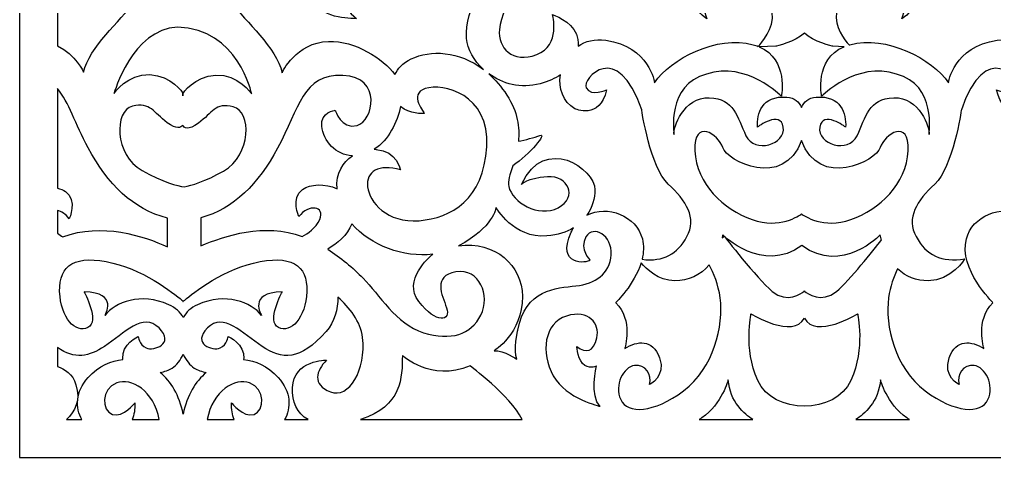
# Model space of a CAD drawing. Header units: centimetres. Extents: x -27 to -22.22, y -0.78 to 9.
# Drawn here: x -26.999 to -24.122, y -0.776 to 0.516 of the extents above; entities that cross this region are included whole.
import ezdxf

# ---------------------------------------------------------------- set-up
doc = ezdxf.new("R2010")
doc.units = ezdxf.units.CM
doc.header["$MEASUREMENT"] = 0
doc.layers.add('layer 1', color=7, linetype='Continuous')

msp = doc.modelspace()

# ---------------------------------------------------------------- linework, layer by layer
at = {"layer": 'layer 1', "color": 250, "lineweight": 30}
for points, knots in [([(-26.99914, 9.00077), (-26.99914, 9.00077), (-22.22244, 9.00077), (-22.22244, 9.00077), (-22.22244, 9.00077), (-22.22244, 9.00077), (-22.22244, -0.7761), (-22.22244, -0.7761), (-22.22244, -0.7761), (-22.22244, -0.7761), (-26.99914, -0.7761), (-26.99914, -0.7761), (-26.99914, -0.7761), (-26.99914, -0.7761), (-26.99914, 9.00077), (-26.99914, 9.00077)], [0, 0, 0, 0, 0.2, 0.2, 0.2, 0.2, 0.4, 0.4, 0.4, 0.4, 0.6, 0.6, 0.6, 0.6, 1, 1, 1, 1]), ([(-26.88741, 0.4385), (-26.88741, 0.4385), (-26.88741, 0.86775), (-26.88741, 0.86775), (-26.88741, 0.86775), (-26.86048, 0.8642), (-26.83885, 0.88296), (-26.82447, 0.9084), (-26.82447, 0.9084), (-26.82125, 0.89687), (-26.80397, 0.84998), (-26.73025, 0.82583), (-26.73025, 0.82583), (-26.64958, 0.79943), (-26.54048, 0.85373), (-26.5161, 0.97524), (-26.5161, 0.97524), (-26.49172, 0.85373), (-26.38259, 0.79943), (-26.30195, 0.82583), (-26.30195, 0.82583), (-26.23221, 0.84868), (-26.21294, 0.89187), (-26.20835, 0.90623), (-26.20835, 0.90623), (-26.19738, 0.89639), (-26.18225, 0.8906), (-26.16286, 0.88901), (-26.16286, 0.88901), (-26.10859, 0.88453), (-26.09283, 0.92775), (-26.09283, 0.92775), (-26.09283, 0.92775), (-26.16462, 0.93818), (-26.18562, 0.98288), (-26.14185, 1.01566), (-26.14185, 1.01566), (-26.09808, 1.04842), (-26.04207, 0.98436), (-26.04555, 0.92625), (-26.04555, 0.92625), (-26.04906, 0.86815), (-26.04555, 0.81153), (-26.02282, 0.75043), (-26.02282, 0.75043), (-26.01648, 0.73346), (-26.0054, 0.71693), (-25.99048, 0.70128), (-25.99048, 0.70128), (-26.10252, 0.70323), (-26.14228, 0.62842), (-26.12613, 0.57207), (-26.12613, 0.57207), (-26.10934, 0.5135), (-26.00526, 0.51921), (-26.00526, 0.51921), (-26.00526, 0.51921), (-26.00526, 0.51921), (-26.05729, 0.55351), (-26.03545, 0.60494), (-26.03545, 0.60494), (-26.01698, 0.64847), (-25.9493, 0.65313), (-25.92886, 0.65353), (-25.92886, 0.65353), (-25.89552, 0.6337), (-25.8558, 0.61685), (-25.81274, 0.60443), (-25.81274, 0.60443), (-25.75709, 0.58837), (-25.70189, 0.58188), (-25.65053, 0.58273), (-25.65053, 0.58273), (-25.6654, 0.55302), (-25.6835, 0.50624), (-25.6799, 0.45987), (-25.6799, 0.45987), (-25.67746, 0.42822), (-25.65905, 0.39487), (-25.63045, 0.36872), (-25.63045, 0.36872), (-25.70285, 0.42349), (-25.78675, 0.42729), (-25.84393, 0.3995), (-25.84393, 0.3995), (-25.86868, 0.38746), (-25.88354, 0.37107), (-25.89144, 0.3536), (-25.89144, 0.3536), (-25.92655, 0.40073), (-26.00826, 0.45389), (-26.08758, 0.45144), (-26.08758, 0.45144), (-26.18387, 0.44845), (-26.22414, 0.35906), (-26.22414, 0.35906), (-26.22414, 0.35906), (-26.24163, 0.43355), (-26.33091, 0.50954), (-26.37469, 0.56616), (-26.37469, 0.56616), (-26.41846, 0.62278), (-26.3922, 0.69281), (-26.31341, 0.71965), (-26.31341, 0.71965), (-26.23463, 0.74646), (-26.21011, 0.64365), (-26.25038, 0.62575), (-26.25038, 0.62575), (-26.29063, 0.60788), (-26.31341, 0.63173), (-26.31341, 0.63173), (-26.31341, 0.63173), (-26.31341, 0.63173), (-26.31516, 0.57658), (-26.26965, 0.56169), (-26.26965, 0.56169), (-26.22414, 0.54679), (-26.14185, 0.55275), (-26.1541, 0.68238), (-26.1541, 0.68238), (-26.16637, 0.81202), (-26.31516, 0.80753), (-26.40621, 0.77326), (-26.40621, 0.77326), (-26.49724, 0.739), (-26.49899, 0.58701), (-26.49899, 0.5751), (-26.49899, 0.5751), (-26.49899, 0.57142), (-26.50186, 0.56929), (-26.5058, 0.56811), (-26.5058, 0.56811), (-26.5058, 0.56811), (-26.50552, 0.56908), (-26.50552, 0.56908), (-26.50552, 0.56908), (-26.50552, 0.56908), (-26.53529, 0.5646), (-26.53529, 0.57654), (-26.53529, 0.57654), (-26.53529, 0.58844), (-26.53703, 0.74042), (-26.62806, 0.77469), (-26.62806, 0.77469), (-26.71909, 0.80897), (-26.86791, 0.81345), (-26.88017, 0.68381), (-26.88017, 0.68381), (-26.89242, 0.55418), (-26.81014, 0.54822), (-26.76462, 0.56313), (-26.76462, 0.56313), (-26.71909, 0.57802), (-26.72086, 0.63314), (-26.72086, 0.63314), (-26.72086, 0.63314), (-26.72086, 0.63314), (-26.74361, 0.6093), (-26.78387, 0.62719), (-26.78387, 0.62719), (-26.82413, 0.64507), (-26.79962, 0.74788), (-26.72086, 0.72105), (-26.72086, 0.72105), (-26.64207, 0.69424), (-26.61581, 0.62421), (-26.65958, 0.56759), (-26.65958, 0.56759), (-26.70334, 0.51096), (-26.79263, 0.43498), (-26.81014, 0.36048), (-26.81014, 0.36048), (-26.81014, 0.36048), (-26.83356, 0.4125), (-26.88741, 0.4385)], [0, 0, 0, 0, 0.0222222, 0.0222222, 0.0222222, 0.0222222, 0.0444444, 0.0444444, 0.0444444, 0.0444444, 0.0666667, 0.0666667, 0.0666667, 0.0666667, 0.0888889, 0.0888889, 0.0888889, 0.0888889, 0.1111111, 0.1111111, 0.1111111, 0.1111111, 0.1333333, 0.1333333, 0.1333333, 0.1333333, 0.1555556, 0.1555556, 0.1555556, 0.1555556, 0.1777778, 0.1777778, 0.1777778, 0.1777778, 0.2, 0.2, 0.2, 0.2, 0.2222222, 0.2222222, 0.2222222, 0.2222222, 0.2444444, 0.2444444, 0.2444444, 0.2444444, 0.2666667, 0.2666667, 0.2666667, 0.2666667, 0.2888889, 0.2888889, 0.2888889, 0.2888889, 0.3111111, 0.3111111, 0.3111111, 0.3111111, 0.3333333, 0.3333333, 0.3333333, 0.3333333, 0.3555556, 0.3555556, 0.3555556, 0.3555556, 0.3777778, 0.3777778, 0.3777778, 0.3777778, 0.4, 0.4, 0.4, 0.4, 0.4222222, 0.4222222, 0.4222222, 0.4222222, 0.4444444, 0.4444444, 0.4444444, 0.4444444, 0.4666667, 0.4666667, 0.4666667, 0.4666667, 0.4888889, 0.4888889, 0.4888889, 0.4888889, 0.5111111, 0.5111111, 0.5111111, 0.5111111, 0.5333333, 0.5333333, 0.5333333, 0.5333333, 0.5555556, 0.5555556, 0.5555556, 0.5555556, 0.5777778, 0.5777778, 0.5777778, 0.5777778, 0.6, 0.6, 0.6, 0.6, 0.6222222, 0.6222222, 0.6222222, 0.6222222, 0.6444444, 0.6444444, 0.6444444, 0.6444444, 0.6666667, 0.6666667, 0.6666667, 0.6666667, 0.6888889, 0.6888889, 0.6888889, 0.6888889, 0.7111111, 0.7111111, 0.7111111, 0.7111111, 0.7333333, 0.7333333, 0.7333333, 0.7333333, 0.7555556, 0.7555556, 0.7555556, 0.7555556, 0.7777778, 0.7777778, 0.7777778, 0.7777778, 0.8, 0.8, 0.8, 0.8, 0.8222222, 0.8222222, 0.8222222, 0.8222222, 0.8444444, 0.8444444, 0.8444444, 0.8444444, 0.8666667, 0.8666667, 0.8666667, 0.8666667, 0.8888889, 0.8888889, 0.8888889, 0.8888889, 0.9111111, 0.9111111, 0.9111111, 0.9111111, 0.9333333, 0.9333333, 0.9333333, 0.9333333, 0.9555556, 0.9555556, 0.9555556, 0.9555556, 1, 1, 1, 1]), ([(-25.35115, 0.43765), (-25.35043, 0.45101), (-25.35252, 0.46326), (-25.35613, 0.47298), (-25.35613, 0.47298), (-25.37036, 0.51135), (-25.42669, 0.53063), (-25.42669, 0.53063), (-25.42669, 0.53063), (-25.42669, 0.53063), (-25.40153, 0.43981), (-25.47302, 0.41241), (-25.47302, 0.41241), (-25.5445, 0.38498), (-25.58874, 0.43346), (-25.5833, 0.48622), (-25.5833, 0.48622), (-25.57918, 0.52617), (-25.55577, 0.56922), (-25.54052, 0.59653), (-25.54052, 0.59653), (-25.5367, 0.59747), (-25.53294, 0.59845), (-25.52922, 0.59947), (-25.52922, 0.59947), (-25.47757, 0.61372), (-25.42963, 0.64361), (-25.40284, 0.66241), (-25.40284, 0.66241), (-25.35588, 0.67755), (-25.30129, 0.71704), (-25.29596, 0.74577), (-25.29596, 0.74577), (-25.29596, 0.74577), (-25.24442, 0.5951), (-25.14807, 0.54935), (-25.14807, 0.54935), (-25.102, 0.52744), (-25.04978, 0.53698), (-25.00243, 0.56435), (-25.00243, 0.56435), (-25.00195, 0.54802), (-24.9934, 0.53198), (-24.97136, 0.51823), (-24.97136, 0.51823), (-24.97136, 0.51823), (-24.99682, 0.57239), (-24.94804, 0.59406), (-24.94804, 0.59406), (-24.89925, 0.61572), (-24.78682, 0.58683), (-24.77834, 0.53629), (-24.77834, 0.53629), (-24.77069, 0.49069), (-24.81138, 0.4451), (-24.81941, 0.43662), (-24.81941, 0.43662), (-24.82406, 0.43848), (-24.82901, 0.44014), (-24.83427, 0.44158), (-24.83427, 0.44158), (-24.94233, 0.47118), (-25.07784, 0.3995), (-25.12546, 0.32934), (-25.12546, 0.32934), (-25.12546, 0.32934), (-25.14012, 0.43687), (-25.2695, 0.45493), (-25.2695, 0.45493), (-25.30215, 0.45948), (-25.32965, 0.45207), (-25.35115, 0.43765)], [0, 0, 0, 0, 0.0526316, 0.0526316, 0.0526316, 0.0526316, 0.1052632, 0.1052632, 0.1052632, 0.1052632, 0.1578947, 0.1578947, 0.1578947, 0.1578947, 0.2105263, 0.2105263, 0.2105263, 0.2105263, 0.2631579, 0.2631579, 0.2631579, 0.2631579, 0.3157895, 0.3157895, 0.3157895, 0.3157895, 0.3684211, 0.3684211, 0.3684211, 0.3684211, 0.4210526, 0.4210526, 0.4210526, 0.4210526, 0.4736842, 0.4736842, 0.4736842, 0.4736842, 0.5263158, 0.5263158, 0.5263158, 0.5263158, 0.5789474, 0.5789474, 0.5789474, 0.5789474, 0.6315789, 0.6315789, 0.6315789, 0.6315789, 0.6842105, 0.6842105, 0.6842105, 0.6842105, 0.7368421, 0.7368421, 0.7368421, 0.7368421, 0.7894737, 0.7894737, 0.7894737, 0.7894737, 0.8421053, 0.8421053, 0.8421053, 0.8421053, 0.8947368, 0.8947368, 0.8947368, 0.8947368, 1, 1, 1, 1]), ([(-24.55151, 0.44096), (-24.56432, 0.4556), (-24.5954, 0.49593), (-24.58862, 0.53629), (-24.58862, 0.53629), (-24.58014, 0.58683), (-24.46774, 0.61572), (-24.41895, 0.59406), (-24.41895, 0.59406), (-24.37015, 0.57239), (-24.39562, 0.51823), (-24.39562, 0.51823), (-24.39562, 0.51823), (-24.37356, 0.53198), (-24.36502, 0.54802), (-24.36454, 0.56435), (-24.36454, 0.56435), (-24.3172, 0.53698), (-24.26498, 0.52744), (-24.2189, 0.54935), (-24.2189, 0.54935), (-24.12255, 0.5951), (-24.07102, 0.74577), (-24.07102, 0.74577), (-24.07102, 0.74577), (-24.06571, 0.71704), (-24.0111, 0.67755), (-23.96414, 0.66241), (-23.96414, 0.66241), (-23.93737, 0.64361), (-23.88939, 0.61372), (-23.83776, 0.59947), (-23.83776, 0.59947), (-23.83403, 0.59845), (-23.83028, 0.59747), (-23.82645, 0.59653), (-23.82645, 0.59653), (-23.81122, 0.56922), (-23.78778, 0.52617), (-23.78367, 0.48622), (-23.78367, 0.48622), (-23.77823, 0.43346), (-23.82246, 0.38498), (-23.89396, 0.41241), (-23.89396, 0.41241), (-23.96546, 0.43981), (-23.94028, 0.53063), (-23.94028, 0.53063), (-23.94028, 0.53063), (-23.94028, 0.53063), (-23.99662, 0.51135), (-24.01084, 0.47298), (-24.01084, 0.47298), (-24.01585, 0.45949), (-24.01792, 0.44113), (-24.01365, 0.42168), (-24.01365, 0.42168), (-24.03682, 0.44606), (-24.07099, 0.46094), (-24.11417, 0.45493), (-24.11417, 0.45493), (-24.24355, 0.43687), (-24.2582, 0.32934), (-24.2582, 0.32934), (-24.2582, 0.32934), (-24.30583, 0.3995), (-24.44135, 0.47118), (-24.5494, 0.44158), (-24.5494, 0.44158), (-24.55012, 0.44138), (-24.55081, 0.44117), (-24.55151, 0.44096)], [0, 0, 0, 0, 0.0526316, 0.0526316, 0.0526316, 0.0526316, 0.1052632, 0.1052632, 0.1052632, 0.1052632, 0.1578947, 0.1578947, 0.1578947, 0.1578947, 0.2105263, 0.2105263, 0.2105263, 0.2105263, 0.2631579, 0.2631579, 0.2631579, 0.2631579, 0.3157895, 0.3157895, 0.3157895, 0.3157895, 0.3684211, 0.3684211, 0.3684211, 0.3684211, 0.4210526, 0.4210526, 0.4210526, 0.4210526, 0.4736842, 0.4736842, 0.4736842, 0.4736842, 0.5263158, 0.5263158, 0.5263158, 0.5263158, 0.5789474, 0.5789474, 0.5789474, 0.5789474, 0.6315789, 0.6315789, 0.6315789, 0.6315789, 0.6842105, 0.6842105, 0.6842105, 0.6842105, 0.7368421, 0.7368421, 0.7368421, 0.7368421, 0.7894737, 0.7894737, 0.7894737, 0.7894737, 0.8421053, 0.8421053, 0.8421053, 0.8421053, 0.8947368, 0.8947368, 0.8947368, 0.8947368, 1, 1, 1, 1]), ([(-26.51712, 0.29117), (-26.51712, 0.29117), (-26.51736, 0.29912), (-26.51736, 0.29912), (-26.51736, 0.29912), (-26.51736, 0.29912), (-26.5493, 0.34998), (-26.6146, 0.35352), (-26.6146, 0.35352), (-26.67988, 0.35707), (-26.72018, 0.29796), (-26.72018, 0.29796), (-26.72018, 0.29796), (-26.72018, 0.29796), (-26.66707, 0.48819), (-26.53289, 0.49298), (-26.53289, 0.49298), (-26.53289, 0.49298), (-26.53289, 0.49292), (-26.53289, 0.49292), (-26.53289, 0.49292), (-26.35465, 0.49041), (-26.31408, 0.29652), (-26.31408, 0.29652), (-26.31408, 0.29652), (-26.31408, 0.29652), (-26.35436, 0.35563), (-26.41967, 0.35209), (-26.41967, 0.35209), (-26.48496, 0.34854), (-26.51692, 0.2977), (-26.51692, 0.2977), (-26.51692, 0.2977), (-26.51692, 0.2977), (-26.51712, 0.29117), (-26.51712, 0.29117)], [0, 0, 0, 0, 0.1, 0.1, 0.1, 0.1, 0.2, 0.2, 0.2, 0.2, 0.3, 0.3, 0.3, 0.3, 0.4, 0.4, 0.4, 0.4, 0.5, 0.5, 0.5, 0.5, 0.6, 0.6, 0.6, 0.6, 0.7, 0.7, 0.7, 0.7, 0.8, 0.8, 0.8, 0.8, 1, 1, 1, 1]), ([(-25.61452, 0.35567), (-25.57456, 0.32652), (-25.52029, 0.31103), (-25.46287, 0.32663), (-25.46287, 0.32663), (-25.43831, 0.33329), (-25.41869, 0.34227), (-25.4032, 0.35262), (-25.4032, 0.35262), (-25.40893, 0.31337), (-25.396, 0.27323), (-25.36071, 0.25271), (-25.36071, 0.25271), (-25.36071, 0.25271), (-25.28648, 0.21843), (-25.26738, 0.30868), (-25.26738, 0.30868), (-25.26738, 0.30868), (-25.31192, 0.28703), (-25.32677, 0.31409), (-25.32677, 0.31409), (-25.34162, 0.34117), (-25.23344, 0.46032), (-25.16345, 0.24911), (-25.16345, 0.24911), (-25.16345, 0.24911), (-25.138, 0.07943), (-25.08497, 0.03069), (-25.08497, 0.03069), (-25.03193, -0.01806), (-25.00013, -0.07042), (-25.02982, -0.12458), (-25.02982, -0.12458), (-25.05781, -0.17565), (-25.09902, -0.1994), (-25.1623, -0.19136), (-25.1623, -0.19136), (-25.1575, -0.17163), (-25.15638, -0.15114), (-25.16149, -0.13114), (-25.16149, -0.13114), (-25.17876, -0.06327), (-25.26464, -0.02977), (-25.32491, -0.06123), (-25.32491, -0.06123), (-25.3089, -0.03815), (-25.30139, -0.01136), (-25.30139, 0.01394), (-25.30139, 0.01394), (-25.30139, 0.07425), (-25.44864, 0.17947), (-25.5181, 0.02932), (-25.5181, 0.02932), (-25.5181, 0.02932), (-25.5042, 0.04704), (-25.4417, 0.05178), (-25.4417, 0.05178), (-25.37917, 0.05651), (-25.35138, -0.00851), (-25.40974, -0.03925), (-25.40974, -0.03925), (-25.46809, -0.06999), (-25.54588, -0.02271), (-25.5556, 0.02341), (-25.5556, 0.02341), (-25.55877, 0.03844), (-25.55192, 0.05912), (-25.54401, 0.08446), (-25.54401, 0.08446), (-25.49329, 0.11778), (-25.44089, 0.18229), (-25.4639, 0.17356), (-25.4639, 0.17356), (-25.47923, 0.16777), (-25.50765, 0.16108), (-25.52731, 0.15678), (-25.52731, 0.15678), (-25.52309, 0.19689), (-25.52867, 0.24291), (-25.56115, 0.29296), (-25.56115, 0.29296), (-25.57738, 0.31797), (-25.59542, 0.33874), (-25.61452, 0.35567)], [0, 0, 0, 0, 0.0454545, 0.0454545, 0.0454545, 0.0454545, 0.0909091, 0.0909091, 0.0909091, 0.0909091, 0.1363636, 0.1363636, 0.1363636, 0.1363636, 0.1818182, 0.1818182, 0.1818182, 0.1818182, 0.2272727, 0.2272727, 0.2272727, 0.2272727, 0.2727273, 0.2727273, 0.2727273, 0.2727273, 0.3181818, 0.3181818, 0.3181818, 0.3181818, 0.3636364, 0.3636364, 0.3636364, 0.3636364, 0.4090909, 0.4090909, 0.4090909, 0.4090909, 0.4545455, 0.4545455, 0.4545455, 0.4545455, 0.5, 0.5, 0.5, 0.5, 0.5454545, 0.5454545, 0.5454545, 0.5454545, 0.5909091, 0.5909091, 0.5909091, 0.5909091, 0.6363636, 0.6363636, 0.6363636, 0.6363636, 0.6818182, 0.6818182, 0.6818182, 0.6818182, 0.7272727, 0.7272727, 0.7272727, 0.7272727, 0.7727273, 0.7727273, 0.7727273, 0.7727273, 0.8181818, 0.8181818, 0.8181818, 0.8181818, 0.8636364, 0.8636364, 0.8636364, 0.8636364, 0.9090909, 0.9090909, 0.9090909, 0.9090909, 1, 1, 1, 1]), ([(-24.81637, 0.43535), (-24.81637, 0.43535), (-24.76774, 0.43701), (-24.76774, 0.43701), (-24.76774, 0.43701), (-24.76774, 0.43701), (-24.70987, 0.45091), (-24.68349, 0.47553), (-24.68349, 0.47553), (-24.6571, 0.45091), (-24.59924, 0.43701), (-24.59924, 0.43701), (-24.59924, 0.43701), (-24.59924, 0.43701), (-24.56604, 0.43587), (-24.56604, 0.43587), (-24.56604, 0.43587), (-24.65475, 0.39886), (-24.63246, 0.28964), (-24.63246, 0.28964), (-24.63246, 0.28964), (-24.63246, 0.28964), (-24.52997, 0.39438), (-24.4112, 0.35467), (-24.4112, 0.35467), (-24.29241, 0.3248), (-24.31564, 0.17766), (-24.31566, 0.17692), (-24.31566, 0.17692), (-24.31144, 0.19675), (-24.34537, 0.28703), (-24.41961, 0.28522), (-24.41961, 0.28522), (-24.49385, 0.28343), (-24.50234, 0.22745), (-24.5278, 0.1733), (-24.5278, 0.1733), (-24.55324, 0.11913), (-24.64656, 0.148), (-24.63808, 0.19857), (-24.63808, 0.19857), (-24.62959, 0.24911), (-24.56172, 0.19857), (-24.56172, 0.19857), (-24.56172, 0.19857), (-24.55959, 0.23829), (-24.57445, 0.29245), (-24.64869, 0.28703), (-24.64869, 0.28703), (-24.6717, 0.28534), (-24.68477, 0.27292), (-24.69183, 0.25659), (-24.69183, 0.25659), (-24.69892, 0.27292), (-24.71197, 0.28534), (-24.73498, 0.28703), (-24.73498, 0.28703), (-24.80922, 0.29245), (-24.82408, 0.23829), (-24.82195, 0.19857), (-24.82195, 0.19857), (-24.82195, 0.19857), (-24.75407, 0.24911), (-24.74558, 0.19857), (-24.74558, 0.19857), (-24.73709, 0.148), (-24.83043, 0.11913), (-24.8559, 0.1733), (-24.8559, 0.1733), (-24.88134, 0.22745), (-24.88982, 0.28343), (-24.96407, 0.28522), (-24.96407, 0.28522), (-25.03831, 0.28703), (-25.07225, 0.19675), (-25.068, 0.17692), (-25.068, 0.17692), (-25.06804, 0.17766), (-25.09125, 0.3248), (-24.97249, 0.35467), (-24.97249, 0.35467), (-24.8537, 0.39438), (-24.75124, 0.28964), (-24.75124, 0.28964), (-24.75124, 0.28964), (-24.75124, 0.28964), (-24.72912, 0.39784), (-24.81637, 0.43535)], [0, 0, 0, 0, 0.0434783, 0.0434783, 0.0434783, 0.0434783, 0.0869565, 0.0869565, 0.0869565, 0.0869565, 0.1304348, 0.1304348, 0.1304348, 0.1304348, 0.173913, 0.173913, 0.173913, 0.173913, 0.2173913, 0.2173913, 0.2173913, 0.2173913, 0.2608696, 0.2608696, 0.2608696, 0.2608696, 0.3043478, 0.3043478, 0.3043478, 0.3043478, 0.3478261, 0.3478261, 0.3478261, 0.3478261, 0.3913043, 0.3913043, 0.3913043, 0.3913043, 0.4347826, 0.4347826, 0.4347826, 0.4347826, 0.4782609, 0.4782609, 0.4782609, 0.4782609, 0.5217391, 0.5217391, 0.5217391, 0.5217391, 0.5652174, 0.5652174, 0.5652174, 0.5652174, 0.6086957, 0.6086957, 0.6086957, 0.6086957, 0.6521739, 0.6521739, 0.6521739, 0.6521739, 0.6956522, 0.6956522, 0.6956522, 0.6956522, 0.7391304, 0.7391304, 0.7391304, 0.7391304, 0.7826087, 0.7826087, 0.7826087, 0.7826087, 0.826087, 0.826087, 0.826087, 0.826087, 0.8695652, 0.8695652, 0.8695652, 0.8695652, 0.9130435, 0.9130435, 0.9130435, 0.9130435, 1, 1, 1, 1]), ([(-23.984, 0.36902), (-23.96662, 0.35181), (-23.94092, 0.33662), (-23.9041, 0.32663), (-23.9041, 0.32663), (-23.84667, 0.31103), (-23.79239, 0.32652), (-23.75244, 0.35568), (-23.75244, 0.35568), (-23.77155, 0.33876), (-23.78959, 0.31798), (-23.80582, 0.29296), (-23.80582, 0.29296), (-23.83831, 0.24291), (-23.84391, 0.19689), (-23.83967, 0.15678), (-23.83967, 0.15678), (-23.85932, 0.16108), (-23.88774, 0.16777), (-23.90307, 0.17356), (-23.90307, 0.17356), (-23.92608, 0.18229), (-23.8737, 0.11778), (-23.82296, 0.08446), (-23.82296, 0.08446), (-23.81505, 0.05912), (-23.8082, 0.03844), (-23.81136, 0.02341), (-23.81136, 0.02341), (-23.8211, -0.02271), (-23.89889, -0.06999), (-23.95725, -0.03925), (-23.95725, -0.03925), (-24.01558, -0.00851), (-23.98781, 0.05651), (-23.92529, 0.05178), (-23.92529, 0.05178), (-23.86277, 0.04704), (-23.8489, 0.02932), (-23.8489, 0.02932), (-23.8489, 0.02932), (-23.91834, 0.17947), (-24.0656, 0.07425), (-24.0656, 0.01394), (-24.0656, 0.01394), (-24.0656, -0.01136), (-24.05809, -0.03815), (-24.04205, -0.06123), (-24.04205, -0.06123), (-24.10234, -0.02977), (-24.1882, -0.06327), (-24.2055, -0.13114), (-24.2055, -0.13114), (-24.22826, -0.22054), (-24.12703, -0.31938), (-24.12703, -0.31938), (-24.12703, -0.31938), (-24.17947, -0.36973), (-24.15392, -0.45441), (-24.15392, -0.45441), (-24.15392, -0.45441), (-24.19021, -0.43153), (-24.23591, -0.4258), (-24.25608, -0.48186), (-24.25608, -0.48186), (-24.27625, -0.53793), (-24.22651, -0.56082), (-24.22651, -0.56082), (-24.22651, -0.56082), (-24.23591, -0.53221), (-24.21442, -0.50016), (-24.18215, -0.50474), (-24.18215, -0.50474), (-24.14988, -0.50931), (-24.12166, -0.56195), (-24.14182, -0.60545), (-24.14182, -0.60545), (-24.16199, -0.6489), (-24.23862, -0.64548), (-24.32735, -0.57912), (-24.32735, -0.57912), (-24.41607, -0.51276), (-24.44604, -0.38605), (-24.43504, -0.30502), (-24.43504, -0.30502), (-24.43055, -0.27175), (-24.41988, -0.24243), (-24.40885, -0.21941), (-24.40885, -0.21941), (-24.38392, -0.24337), (-24.35258, -0.25495), (-24.31782, -0.25495), (-24.31782, -0.25495), (-24.25062, -0.25495), (-24.20961, -0.18956), (-24.20961, -0.18956), (-24.20961, -0.18956), (-24.27961, -0.20221), (-24.32415, -0.17872), (-24.35385, -0.12458), (-24.35385, -0.12458), (-24.38354, -0.07042), (-24.35172, -0.01806), (-24.2987, 0.03069), (-24.2987, 0.03069), (-24.24568, 0.07943), (-24.22023, 0.24911), (-24.22023, 0.24911), (-24.22023, 0.24911), (-24.15023, 0.46032), (-24.04205, 0.34117), (-24.0569, 0.31409), (-24.0569, 0.31409), (-24.07176, 0.28703), (-24.11628, 0.30868), (-24.11628, 0.30868), (-24.11628, 0.30868), (-24.0972, 0.21843), (-24.02295, 0.25271), (-24.02295, 0.25271), (-24.02295, 0.25271), (-23.98272, 0.27611), (-23.97158, 0.32502), (-23.984, 0.36902)], [0, 0, 0, 0, 0.03125, 0.03125, 0.03125, 0.03125, 0.0625, 0.0625, 0.0625, 0.0625, 0.09375, 0.09375, 0.09375, 0.09375, 0.125, 0.125, 0.125, 0.125, 0.15625, 0.15625, 0.15625, 0.15625, 0.1875, 0.1875, 0.1875, 0.1875, 0.21875, 0.21875, 0.21875, 0.21875, 0.25, 0.25, 0.25, 0.25, 0.28125, 0.28125, 0.28125, 0.28125, 0.3125, 0.3125, 0.3125, 0.3125, 0.34375, 0.34375, 0.34375, 0.34375, 0.375, 0.375, 0.375, 0.375, 0.40625, 0.40625, 0.40625, 0.40625, 0.4375, 0.4375, 0.4375, 0.4375, 0.46875, 0.46875, 0.46875, 0.46875, 0.5, 0.5, 0.5, 0.5, 0.53125, 0.53125, 0.53125, 0.53125, 0.5625, 0.5625, 0.5625, 0.5625, 0.59375, 0.59375, 0.59375, 0.59375, 0.625, 0.625, 0.625, 0.625, 0.65625, 0.65625, 0.65625, 0.65625, 0.6875, 0.6875, 0.6875, 0.6875, 0.71875, 0.71875, 0.71875, 0.71875, 0.75, 0.75, 0.75, 0.75, 0.78125, 0.78125, 0.78125, 0.78125, 0.8125, 0.8125, 0.8125, 0.8125, 0.84375, 0.84375, 0.84375, 0.84375, 0.875, 0.875, 0.875, 0.875, 0.90625, 0.90625, 0.90625, 0.90625, 0.9375, 0.9375, 0.9375, 0.9375, 1, 1, 1, 1]), ([(-26.01698, 0.11398), (-26.045, 0.0954), (-26.06584, 0.06328), (-26.06234, 0.01687), (-26.06234, 0.01687), (-26.0974, 0.03271), (-26.14182, 0.03092), (-26.16367, 0.01489), (-26.16367, 0.01489), (-26.20015, -0.01188), (-26.175, -0.0654), (-26.175, -0.0654), (-26.175, -0.0654), (-26.14731, -0.02795), (-26.09574, -0.03328), (-26.11335, -0.07397), (-26.11335, -0.07397), (-26.12452, -0.09978), (-26.14885, -0.11568), (-26.16515, -0.12386), (-26.16515, -0.12386), (-26.27576, -0.08359), (-26.39467, -0.12111), (-26.46397, -0.15207), (-26.46397, -0.15207), (-26.46397, -0.15207), (-26.46397, -0.06917), (-26.46397, -0.06917), (-26.46397, -0.06917), (-26.36623, -0.04238), (-26.29412, 0.03172), (-26.23767, 0.13607), (-26.23767, 0.13607), (-26.17356, 0.25453), (-26.1644, 0.35585), (-26.04538, 0.35117), (-26.04538, 0.35117), (-25.92632, 0.34649), (-25.95564, 0.21558), (-26.00326, 0.20309), (-26.00326, 0.20309), (-26.05085, 0.19064), (-26.06734, 0.24831), (-26.06734, 0.24831), (-26.06734, 0.24831), (-26.06734, 0.24831), (-26.11222, 0.24263), (-26.10701, 0.20171), (-26.10701, 0.20171), (-26.10313, 0.15695), (-26.06635, 0.1159), (-26.01698, 0.11398)], [0, 0, 0, 0, 0.0714286, 0.0714286, 0.0714286, 0.0714286, 0.1428571, 0.1428571, 0.1428571, 0.1428571, 0.2142857, 0.2142857, 0.2142857, 0.2142857, 0.2857143, 0.2857143, 0.2857143, 0.2857143, 0.3571429, 0.3571429, 0.3571429, 0.3571429, 0.4285714, 0.4285714, 0.4285714, 0.4285714, 0.5, 0.5, 0.5, 0.5, 0.5714286, 0.5714286, 0.5714286, 0.5714286, 0.6428571, 0.6428571, 0.6428571, 0.6428571, 0.7142857, 0.7142857, 0.7142857, 0.7142857, 0.7857143, 0.7857143, 0.7857143, 0.7857143, 0.8571429, 0.8571429, 0.8571429, 0.8571429, 1, 1, 1, 1]), ([(-25.87515, 0.2593), (-25.87512, 0.25928), (-25.87508, 0.25924), (-25.87506, 0.2592), (-25.87506, 0.2592), (-25.84758, 0.23583), (-25.80913, 0.23896), (-25.80548, 0.23896), (-25.80548, 0.23896), (-25.80181, 0.23896), (-25.85307, 0.29507), (-25.80181, 0.3122), (-25.80181, 0.3122), (-25.75054, 0.32934), (-25.61136, 0.29663), (-25.6205, 0.14076), (-25.6205, 0.14076), (-25.62966, -0.01511), (-25.72489, -0.06966), (-25.82012, -0.07745), (-25.82012, -0.07745), (-25.91535, -0.08526), (-25.96662, -0.02289), (-25.97211, 0.0223), (-25.97211, 0.0223), (-25.9776, 0.06749), (-25.93916, 0.09088), (-25.87506, 0.07219), (-25.87506, 0.07219), (-25.87506, 0.07219), (-25.88604, 0.12828), (-25.94648, 0.13296), (-25.94648, 0.13296), (-25.94843, 0.13312), (-25.95041, 0.1332), (-25.95244, 0.13322), (-25.95244, 0.13322), (-25.90994, 0.16085), (-25.88405, 0.21297), (-25.87515, 0.2593)], [0, 0, 0, 0, 0.0909091, 0.0909091, 0.0909091, 0.0909091, 0.1818182, 0.1818182, 0.1818182, 0.1818182, 0.2727273, 0.2727273, 0.2727273, 0.2727273, 0.3636364, 0.3636364, 0.3636364, 0.3636364, 0.4545455, 0.4545455, 0.4545455, 0.4545455, 0.5454545, 0.5454545, 0.5454545, 0.5454545, 0.6363636, 0.6363636, 0.6363636, 0.6363636, 0.7272727, 0.7272727, 0.7272727, 0.7272727, 0.8181818, 0.8181818, 0.8181818, 0.8181818, 1, 1, 1, 1]), ([(-26.88741, -0.11402), (-26.88741, -0.11402), (-26.88741, -0.0475), (-26.88741, -0.0475), (-26.88741, -0.0475), (-26.87554, -0.0502), (-26.86241, -0.05815), (-26.8524, -0.07171), (-26.8524, -0.07171), (-26.8524, -0.07171), (-26.82724, -0.01819), (-26.86372, 0.00856), (-26.86372, 0.00856), (-26.87, 0.01318), (-26.87815, 0.01663), (-26.88741, 0.01881), (-26.88741, 0.01881), (-26.88741, 0.01881), (-26.88741, 0.31204), (-26.88741, 0.31204), (-26.88741, 0.31204), (-26.85344, 0.27241), (-26.83475, 0.208), (-26.79661, 0.13752), (-26.79661, 0.13752), (-26.73871, 0.03051), (-26.66437, -0.04469), (-26.56281, -0.06973), (-26.56281, -0.06973), (-26.56281, -0.06973), (-26.56281, -0.15453), (-26.56281, -0.15453), (-26.56281, -0.15453), (-26.63201, -0.12277), (-26.7564, -0.08154), (-26.87106, -0.12533), (-26.87106, -0.12533), (-26.87632, -0.12224), (-26.88192, -0.11848), (-26.88741, -0.11402)], [0, 0, 0, 0, 0.0909091, 0.0909091, 0.0909091, 0.0909091, 0.1818182, 0.1818182, 0.1818182, 0.1818182, 0.2727273, 0.2727273, 0.2727273, 0.2727273, 0.3636364, 0.3636364, 0.3636364, 0.3636364, 0.4545455, 0.4545455, 0.4545455, 0.4545455, 0.5454545, 0.5454545, 0.5454545, 0.5454545, 0.6363636, 0.6363636, 0.6363636, 0.6363636, 0.7272727, 0.7272727, 0.7272727, 0.7272727, 0.8181818, 0.8181818, 0.8181818, 0.8181818, 1, 1, 1, 1]), ([(-26.51342, 0.02192), (-26.532, 0.0251), (-26.57603, 0.03574), (-26.63729, 0.07048), (-26.63729, 0.07048), (-26.7197, 0.11726), (-26.72018, 0.24711), (-26.666, 0.2601), (-26.666, 0.2601), (-26.61183, 0.27311), (-26.60488, 0.2424), (-26.56318, 0.21165), (-26.56318, 0.21165), (-26.5349, 0.19077), (-26.52262, 0.19715), (-26.51765, 0.2034), (-26.51765, 0.2034), (-26.51346, 0.19687), (-26.50155, 0.18773), (-26.47106, 0.21022), (-26.47106, 0.21022), (-26.42939, 0.24096), (-26.42244, 0.27169), (-26.36826, 0.25868), (-26.36826, 0.25868), (-26.31408, 0.24568), (-26.31458, 0.11582), (-26.39698, 0.06906), (-26.39698, 0.06906), (-26.45115, 0.03833), (-26.49186, 0.02647), (-26.51342, 0.02192)], [0, 0, 0, 0, 0.1111111, 0.1111111, 0.1111111, 0.1111111, 0.2222222, 0.2222222, 0.2222222, 0.2222222, 0.3333333, 0.3333333, 0.3333333, 0.3333333, 0.4444444, 0.4444444, 0.4444444, 0.4444444, 0.5555556, 0.5555556, 0.5555556, 0.5555556, 0.6666667, 0.6666667, 0.6666667, 0.6666667, 0.7777778, 0.7777778, 0.7777778, 0.7777778, 1, 1, 1, 1]), ([(-24.69155, -0.0577), (-24.69155, -0.0577), (-24.6921, -0.05769), (-24.6921, -0.05769), (-24.6921, -0.05769), (-24.69815, -0.06217), (-24.75661, -0.10316), (-24.83732, -0.07445), (-24.83732, -0.07445), (-24.92259, -0.04411), (-25.00167, 0.03112), (-25.00631, 0.12876), (-25.00631, 0.12876), (-25.01096, 0.22643), (-24.93654, 0.17759), (-24.92415, 0.138), (-24.92415, 0.138), (-24.91187, 0.09888), (-24.74507, 0.01334), (-24.69183, 0.15928), (-24.69183, 0.15928), (-24.6386, 0.01334), (-24.47178, 0.09888), (-24.45953, 0.138), (-24.45953, 0.138), (-24.44712, 0.17759), (-24.37271, 0.22643), (-24.37735, 0.12876), (-24.37735, 0.12876), (-24.38201, 0.03112), (-24.46108, -0.04411), (-24.54634, -0.07445), (-24.54634, -0.07445), (-24.62699, -0.10315), (-24.68541, -0.06227), (-24.69155, -0.0577)], [0, 0, 0, 0, 0.1, 0.1, 0.1, 0.1, 0.2, 0.2, 0.2, 0.2, 0.3, 0.3, 0.3, 0.3, 0.4, 0.4, 0.4, 0.4, 0.5, 0.5, 0.5, 0.5, 0.6, 0.6, 0.6, 0.6, 0.7, 0.7, 0.7, 0.7, 0.8, 0.8, 0.8, 0.8, 1, 1, 1, 1]), ([(-25.36456, -0.09864), (-25.36711, -0.10275), (-25.36945, -0.10713), (-25.37155, -0.11178), (-25.37155, -0.11178), (-25.41707, -0.2116), (-25.32429, -0.20415), (-25.31553, -0.19373), (-25.31553, -0.19373), (-25.31553, -0.19373), (-25.34892, -0.16247), (-25.32772, -0.12548), (-25.32772, -0.12548), (-25.30651, -0.08847), (-25.24923, -0.12096), (-25.25348, -0.17783), (-25.25348, -0.17783), (-25.25771, -0.23469), (-25.30014, -0.26358), (-25.35741, -0.26989), (-25.35741, -0.26989), (-25.41468, -0.27621), (-25.50811, -0.28014), (-25.5291, -0.40082), (-25.5291, -0.40082), (-25.5291, -0.40082), (-25.54242, -0.46012), (-25.53168, -0.48643), (-25.53168, -0.48643), (-25.53168, -0.48643), (-25.56931, -0.45897), (-25.59889, -0.46127), (-25.59889, -0.46127), (-25.59889, -0.46127), (-25.51553, -0.41131), (-25.51553, -0.30069), (-25.51553, -0.30069), (-25.51553, -0.21009), (-25.59584, -0.13654), (-25.7036, -0.15158), (-25.7036, -0.15158), (-25.60143, -0.09857), (-25.59303, -0.03849), (-25.59303, -0.03849), (-25.59303, -0.03849), (-25.59303, -0.03849), (-25.54175, -0.13044), (-25.44287, -0.12264), (-25.44287, -0.12264), (-25.41112, -0.12015), (-25.38517, -0.11138), (-25.36456, -0.09864)], [0, 0, 0, 0, 0.0714286, 0.0714286, 0.0714286, 0.0714286, 0.1428571, 0.1428571, 0.1428571, 0.1428571, 0.2142857, 0.2142857, 0.2142857, 0.2142857, 0.2857143, 0.2857143, 0.2857143, 0.2857143, 0.3571429, 0.3571429, 0.3571429, 0.3571429, 0.4285714, 0.4285714, 0.4285714, 0.4285714, 0.5, 0.5, 0.5, 0.5, 0.5714286, 0.5714286, 0.5714286, 0.5714286, 0.6428571, 0.6428571, 0.6428571, 0.6428571, 0.7142857, 0.7142857, 0.7142857, 0.7142857, 0.7857143, 0.7857143, 0.7857143, 0.7857143, 0.8571429, 0.8571429, 0.8571429, 0.8571429, 1, 1, 1, 1]), ([(-26.01831, -0.0867), (-25.96357, -0.1511), (-25.86567, -0.18732), (-25.77963, -0.17624), (-25.77963, -0.17624), (-25.79061, -0.18525), (-25.86892, -0.25299), (-25.82073, -0.3159), (-25.82073, -0.3159), (-25.76897, -0.38344), (-25.72525, -0.37365), (-25.73906, -0.33448), (-25.73906, -0.33448), (-25.75287, -0.29533), (-25.78047, -0.24052), (-25.71144, -0.22878), (-25.71144, -0.22878), (-25.64244, -0.21703), (-25.6091, -0.29827), (-25.63786, -0.35603), (-25.63786, -0.35603), (-25.6666, -0.41379), (-25.72673, -0.43281), (-25.8073, -0.40789), (-25.8073, -0.40789), (-25.88787, -0.38294), (-25.93916, -0.2941), (-25.98493, -0.24735), (-25.98493, -0.24735), (-26.01528, -0.21636), (-26.05203, -0.18608), (-26.08938, -0.16145), (-26.08938, -0.16145), (-26.06315, -0.14562), (-26.03132, -0.11986), (-26.01831, -0.0867)], [0, 0, 0, 0, 0.1, 0.1, 0.1, 0.1, 0.2, 0.2, 0.2, 0.2, 0.3, 0.3, 0.3, 0.3, 0.4, 0.4, 0.4, 0.4, 0.5, 0.5, 0.5, 0.5, 0.6, 0.6, 0.6, 0.6, 0.7, 0.7, 0.7, 0.7, 0.8, 0.8, 0.8, 0.8, 1, 1, 1, 1]), ([(-24.92629, -0.12843), (-24.92552, -0.12544), (-24.92481, -0.12242), (-24.92415, -0.11933), (-24.92415, -0.11933), (-24.92415, -0.11933), (-24.80827, -0.2369), (-24.69056, -0.15032), (-24.69056, -0.15032), (-24.69056, -0.15032), (-24.69055, -0.15099), (-24.69055, -0.15099), (-24.69055, -0.15099), (-24.57271, -0.23808), (-24.45953, -0.11933), (-24.45953, -0.11933), (-24.45953, -0.11933), (-24.45839, -0.12452), (-24.45716, -0.12953), (-24.45582, -0.13441), (-24.45582, -0.13441), (-24.47935, -0.16451), (-24.54964, -0.2529), (-24.58888, -0.28631), (-24.58888, -0.28631), (-24.63193, -0.32295), (-24.67499, -0.29205), (-24.68284, -0.2858), (-24.68284, -0.2858), (-24.68284, -0.2858), (-24.68287, -0.28474), (-24.68287, -0.28474), (-24.68287, -0.28474), (-24.68287, -0.28474), (-24.68309, -0.28494), (-24.68349, -0.28528), (-24.68349, -0.28528), (-24.68389, -0.28494), (-24.68411, -0.28474), (-24.68411, -0.28474), (-24.68411, -0.28474), (-24.68411, -0.28474), (-24.68412, -0.2858), (-24.68412, -0.2858), (-24.68412, -0.2858), (-24.69198, -0.29205), (-24.73503, -0.32296), (-24.7781, -0.28631), (-24.7781, -0.28631), (-24.82571, -0.24577), (-24.9191, -0.12421), (-24.9191, -0.12421), (-24.9191, -0.12421), (-24.9191, -0.12421), (-24.92629, -0.12843), (-24.92629, -0.12843)], [0, 0, 0, 0, 0.0666667, 0.0666667, 0.0666667, 0.0666667, 0.1333333, 0.1333333, 0.1333333, 0.1333333, 0.2, 0.2, 0.2, 0.2, 0.2666667, 0.2666667, 0.2666667, 0.2666667, 0.3333333, 0.3333333, 0.3333333, 0.3333333, 0.4, 0.4, 0.4, 0.4, 0.4666667, 0.4666667, 0.4666667, 0.4666667, 0.5333333, 0.5333333, 0.5333333, 0.5333333, 0.6, 0.6, 0.6, 0.6, 0.6666667, 0.6666667, 0.6666667, 0.6666667, 0.7333333, 0.7333333, 0.7333333, 0.7333333, 0.8, 0.8, 0.8, 0.8, 0.8666667, 0.8666667, 0.8666667, 0.8666667, 1, 1, 1, 1]), ([(-26.5161, -0.36333), (-26.50739, -0.34753), (-26.49369, -0.3341), (-26.47384, -0.32538), (-26.47384, -0.32538), (-26.3905, -0.28872), (-26.31547, -0.31709), (-26.28491, -0.3573), (-26.28491, -0.3573), (-26.28491, -0.3573), (-26.32798, -0.28872), (-26.2238, -0.28755), (-26.2238, -0.28755), (-26.2238, -0.28755), (-26.27103, -0.37502), (-26.2349, -0.39275), (-26.2349, -0.39275), (-26.1988, -0.41049), (-26.15434, -0.36557), (-26.15156, -0.28636), (-26.15156, -0.28636), (-26.14877, -0.20714), (-26.1988, -0.17641), (-26.30853, -0.20243), (-26.30853, -0.20243), (-26.40981, -0.22643), (-26.50162, -0.30278), (-26.51519, -0.31442), (-26.51519, -0.31442), (-26.51519, -0.31442), (-26.51529, -0.3159), (-26.51529, -0.3159), (-26.51529, -0.3159), (-26.51529, -0.3159), (-26.51557, -0.31566), (-26.5161, -0.31519), (-26.5161, -0.31519), (-26.51663, -0.31566), (-26.51692, -0.3159), (-26.51692, -0.3159), (-26.51692, -0.3159), (-26.51692, -0.3159), (-26.51698, -0.31442), (-26.51698, -0.31442), (-26.51698, -0.31442), (-26.53051, -0.30281), (-26.62234, -0.22644), (-26.72365, -0.20243), (-26.72365, -0.20243), (-26.83339, -0.17641), (-26.8834, -0.20714), (-26.88063, -0.28636), (-26.88063, -0.28636), (-26.87784, -0.36557), (-26.83339, -0.41049), (-26.79727, -0.39275), (-26.79727, -0.39275), (-26.76116, -0.37502), (-26.80839, -0.28755), (-26.80839, -0.28755), (-26.80839, -0.28755), (-26.7042, -0.28872), (-26.74728, -0.3573), (-26.74728, -0.3573), (-26.74728, -0.3573), (-26.71671, -0.31709), (-26.64168, -0.28872), (-26.55834, -0.32538), (-26.55834, -0.32538), (-26.53849, -0.3341), (-26.5248, -0.34753), (-26.5161, -0.36333)], [0, 0, 0, 0, 0.0526316, 0.0526316, 0.0526316, 0.0526316, 0.1052632, 0.1052632, 0.1052632, 0.1052632, 0.1578947, 0.1578947, 0.1578947, 0.1578947, 0.2105263, 0.2105263, 0.2105263, 0.2105263, 0.2631579, 0.2631579, 0.2631579, 0.2631579, 0.3157895, 0.3157895, 0.3157895, 0.3157895, 0.3684211, 0.3684211, 0.3684211, 0.3684211, 0.4210526, 0.4210526, 0.4210526, 0.4210526, 0.4736842, 0.4736842, 0.4736842, 0.4736842, 0.5263158, 0.5263158, 0.5263158, 0.5263158, 0.5789474, 0.5789474, 0.5789474, 0.5789474, 0.6315789, 0.6315789, 0.6315789, 0.6315789, 0.6842105, 0.6842105, 0.6842105, 0.6842105, 0.7368421, 0.7368421, 0.7368421, 0.7368421, 0.7894737, 0.7894737, 0.7894737, 0.7894737, 0.8421053, 0.8421053, 0.8421053, 0.8421053, 0.8947368, 0.8947368, 0.8947368, 0.8947368, 1, 1, 1, 1]), ([(-25.16513, -0.20158), (-25.14963, -0.22045), (-25.11467, -0.25495), (-25.06585, -0.25495), (-25.06585, -0.25495), (-25.02583, -0.25495), (-24.99039, -0.2396), (-24.96402, -0.20774), (-24.96402, -0.20774), (-24.95109, -0.23212), (-24.93723, -0.26583), (-24.93192, -0.30502), (-24.93192, -0.30502), (-24.92093, -0.38605), (-24.9509, -0.51276), (-25.03964, -0.57912), (-25.03964, -0.57912), (-25.12836, -0.64548), (-25.205, -0.6489), (-25.22517, -0.60545), (-25.22517, -0.60545), (-25.24532, -0.56195), (-25.21709, -0.50931), (-25.18483, -0.50474), (-25.18483, -0.50474), (-25.15256, -0.50016), (-25.13105, -0.53221), (-25.14047, -0.56082), (-25.14047, -0.56082), (-25.14047, -0.56082), (-25.09073, -0.53793), (-25.1109, -0.48186), (-25.1109, -0.48186), (-25.13105, -0.4258), (-25.17676, -0.43153), (-25.21305, -0.45441), (-25.21305, -0.45441), (-25.21305, -0.45441), (-25.18752, -0.36973), (-25.23995, -0.31938), (-25.23995, -0.31938), (-25.23995, -0.31938), (-25.1849, -0.26563), (-25.16513, -0.20158)], [0, 0, 0, 0, 0.0833333, 0.0833333, 0.0833333, 0.0833333, 0.1666667, 0.1666667, 0.1666667, 0.1666667, 0.25, 0.25, 0.25, 0.25, 0.3333333, 0.3333333, 0.3333333, 0.3333333, 0.4166667, 0.4166667, 0.4166667, 0.4166667, 0.5, 0.5, 0.5, 0.5, 0.5833333, 0.5833333, 0.5833333, 0.5833333, 0.6666667, 0.6666667, 0.6666667, 0.6666667, 0.75, 0.75, 0.75, 0.75, 0.8333333, 0.8333333, 0.8333333, 0.8333333, 1, 1, 1, 1]), ([(-26.1477, -0.66437), (-26.1477, -0.66437), (-26.21728, -0.66437), (-26.21728, -0.66437), (-26.21728, -0.66437), (-26.19745, -0.63042), (-26.19736, -0.58216), (-26.23566, -0.54044), (-26.23566, -0.54044), (-26.26799, -0.50522), (-26.30354, -0.48945), (-26.33832, -0.48738), (-26.33832, -0.48738), (-26.33804, -0.4862), (-26.33783, -0.48503), (-26.3377, -0.48381), (-26.3377, -0.48381), (-26.33353, -0.44241), (-26.38355, -0.41879), (-26.38355, -0.41879), (-26.38355, -0.41879), (-26.38355, -0.41879), (-26.38494, -0.44361), (-26.40716, -0.45305), (-26.40716, -0.45305), (-26.42939, -0.46253), (-26.49191, -0.44124), (-26.44467, -0.39394), (-26.44467, -0.39394), (-26.39743, -0.34666), (-26.34205, -0.40944), (-26.28344, -0.44841), (-26.28344, -0.44841), (-26.22484, -0.48736), (-26.17174, -0.49205), (-26.09481, -0.40476), (-26.09481, -0.40476), (-26.06896, -0.37541), (-26.06006, -0.33869), (-26.0596, -0.30287), (-26.0596, -0.30287), (-26.02645, -0.33302), (-25.99222, -0.37478), (-25.98677, -0.4219), (-25.98677, -0.4219), (-25.97578, -0.51698), (-26.02705, -0.60426), (-26.082, -0.58244), (-26.082, -0.58244), (-26.13694, -0.56062), (-26.12411, -0.5201), (-26.09299, -0.48891), (-26.09299, -0.48891), (-26.09299, -0.48891), (-26.19003, -0.48736), (-26.19371, -0.56996), (-26.19371, -0.56996), (-26.19556, -0.61185), (-26.18033, -0.64587), (-26.1477, -0.66437)], [0, 0, 0, 0, 0.0625, 0.0625, 0.0625, 0.0625, 0.125, 0.125, 0.125, 0.125, 0.1875, 0.1875, 0.1875, 0.1875, 0.25, 0.25, 0.25, 0.25, 0.3125, 0.3125, 0.3125, 0.3125, 0.375, 0.375, 0.375, 0.375, 0.4375, 0.4375, 0.4375, 0.4375, 0.5, 0.5, 0.5, 0.5, 0.5625, 0.5625, 0.5625, 0.5625, 0.625, 0.625, 0.625, 0.625, 0.6875, 0.6875, 0.6875, 0.6875, 0.75, 0.75, 0.75, 0.75, 0.8125, 0.8125, 0.8125, 0.8125, 0.875, 0.875, 0.875, 0.875, 1, 1, 1, 1]), ([(-25.29709, -0.50643), (-25.29709, -0.50643), (-25.31721, -0.59528), (-25.28576, -0.62526), (-25.28576, -0.62526), (-25.28576, -0.62526), (-25.38512, -0.60384), (-25.42411, -0.53533), (-25.42411, -0.53533), (-25.46312, -0.46682), (-25.45053, -0.37904), (-25.38512, -0.35869), (-25.38512, -0.35869), (-25.31973, -0.33837), (-25.28576, -0.38118), (-25.29582, -0.42293), (-25.29582, -0.42293), (-25.30589, -0.46469), (-25.32602, -0.47002), (-25.35496, -0.44861), (-25.35496, -0.44861), (-25.35496, -0.44861), (-25.35117, -0.49357), (-25.33106, -0.50428), (-25.33106, -0.50428), (-25.31093, -0.51498), (-25.29709, -0.50643), (-25.29709, -0.50643)], [0, 0, 0, 0, 0.125, 0.125, 0.125, 0.125, 0.25, 0.25, 0.25, 0.25, 0.375, 0.375, 0.375, 0.375, 0.5, 0.5, 0.5, 0.5, 0.625, 0.625, 0.625, 0.625, 0.75, 0.75, 0.75, 0.75, 1, 1, 1, 1]), ([(-26.81488, -0.66437), (-26.81488, -0.66437), (-26.86087, -0.66437), (-26.86087, -0.66437), (-26.86087, -0.66437), (-26.83468, -0.63967), (-26.81862, -0.60742), (-26.83259, -0.56137), (-26.83259, -0.56137), (-26.84225, -0.52952), (-26.86592, -0.51466), (-26.88741, -0.50779), (-26.88741, -0.50779), (-26.88741, -0.50779), (-26.88741, -0.45129), (-26.88741, -0.45129), (-26.88741, -0.45129), (-26.83556, -0.48801), (-26.79377, -0.47834), (-26.74874, -0.44841), (-26.74874, -0.44841), (-26.69013, -0.40944), (-26.63474, -0.34666), (-26.58752, -0.39394), (-26.58752, -0.39394), (-26.54028, -0.44124), (-26.6028, -0.46253), (-26.62502, -0.45305), (-26.62502, -0.45305), (-26.64724, -0.44361), (-26.64863, -0.41879), (-26.64863, -0.41879), (-26.64863, -0.41879), (-26.64863, -0.41879), (-26.69864, -0.44241), (-26.69448, -0.48381), (-26.69448, -0.48381), (-26.69435, -0.48503), (-26.69415, -0.4862), (-26.69388, -0.48738), (-26.69388, -0.48738), (-26.72863, -0.48945), (-26.76419, -0.50522), (-26.79652, -0.54044), (-26.79652, -0.54044), (-26.83482, -0.58216), (-26.83472, -0.63042), (-26.81488, -0.66437)], [0, 0, 0, 0, 0.0769231, 0.0769231, 0.0769231, 0.0769231, 0.1538462, 0.1538462, 0.1538462, 0.1538462, 0.2307692, 0.2307692, 0.2307692, 0.2307692, 0.3076923, 0.3076923, 0.3076923, 0.3076923, 0.3846154, 0.3846154, 0.3846154, 0.3846154, 0.4615385, 0.4615385, 0.4615385, 0.4615385, 0.5384615, 0.5384615, 0.5384615, 0.5384615, 0.6153846, 0.6153846, 0.6153846, 0.6153846, 0.6923077, 0.6923077, 0.6923077, 0.6923077, 0.7692308, 0.7692308, 0.7692308, 0.7692308, 0.8461538, 0.8461538, 0.8461538, 0.8461538, 1, 1, 1, 1]), ([(-24.54601, -0.5486), (-24.50345, -0.45325), (-24.52631, -0.35257), (-24.52631, -0.35257), (-24.52631, -0.35257), (-24.52631, -0.35257), (-24.65136, -0.42795), (-24.68349, -0.36481), (-24.68349, -0.36481), (-24.71562, -0.42795), (-24.84067, -0.35257), (-24.84067, -0.35257), (-24.84067, -0.35257), (-24.84067, -0.35257), (-24.86352, -0.45325), (-24.82095, -0.5486), (-24.82095, -0.5486), (-24.77563, -0.65013), (-24.59117, -0.64972), (-24.54601, -0.5486)], [0, 0, 0, 0, 0.1666667, 0.1666667, 0.1666667, 0.1666667, 0.3333333, 0.3333333, 0.3333333, 0.3333333, 0.5, 0.5, 0.5, 0.5, 0.6666667, 0.6666667, 0.6666667, 0.6666667, 1, 1, 1, 1]), ([(-26.5161, -0.64824), (-26.50467, -0.59231), (-26.47966, -0.5513), (-26.44804, -0.52541), (-26.44804, -0.52541), (-26.46104, -0.523), (-26.47329, -0.51868), (-26.48357, -0.51218), (-26.48357, -0.51218), (-26.49669, -0.50389), (-26.50807, -0.48914), (-26.5161, -0.47132), (-26.5161, -0.47132), (-26.52411, -0.48914), (-26.5355, -0.50389), (-26.54861, -0.51218), (-26.54861, -0.51218), (-26.55889, -0.51868), (-26.57115, -0.523), (-26.58414, -0.52541), (-26.58414, -0.52541), (-26.55253, -0.5513), (-26.52753, -0.59231), (-26.5161, -0.64824)], [0, 0, 0, 0, 0.1428571, 0.1428571, 0.1428571, 0.1428571, 0.2857143, 0.2857143, 0.2857143, 0.2857143, 0.4285714, 0.4285714, 0.4285714, 0.4285714, 0.5714286, 0.5714286, 0.5714286, 0.5714286, 0.7142857, 0.7142857, 0.7142857, 0.7142857, 1, 1, 1, 1]), ([(-25.51587, -0.66437), (-25.51587, -0.66437), (-25.99326, -0.66437), (-25.99326, -0.66437), (-25.99326, -0.66437), (-25.87087, -0.62542), (-25.86956, -0.53873), (-25.86956, -0.4749), (-25.86956, -0.4749), (-25.86956, -0.4749), (-25.78532, -0.55439), (-25.66994, -0.50608), (-25.66994, -0.50608), (-25.66994, -0.50608), (-25.55236, -0.59195), (-25.51587, -0.66437)], [0, 0, 0, 0, 0.2, 0.2, 0.2, 0.2, 0.4, 0.4, 0.4, 0.4, 0.6, 0.6, 0.6, 0.6, 1, 1, 1, 1]), ([(-26.58677, -0.66437), (-26.58677, -0.66437), (-26.6663, -0.66437), (-26.6663, -0.66437), (-26.6663, -0.66437), (-26.66081, -0.65047), (-26.65836, -0.63367), (-26.65877, -0.61454), (-26.65877, -0.61454), (-26.65877, -0.61454), (-26.69255, -0.65989), (-26.72504, -0.64884), (-26.72504, -0.64884), (-26.75753, -0.63777), (-26.75883, -0.57363), (-26.71203, -0.55593), (-26.71203, -0.55593), (-26.67001, -0.54002), (-26.60282, -0.57857), (-26.58677, -0.66437)], [0, 0, 0, 0, 0.1666667, 0.1666667, 0.1666667, 0.1666667, 0.3333333, 0.3333333, 0.3333333, 0.3333333, 0.5, 0.5, 0.5, 0.5, 0.6666667, 0.6666667, 0.6666667, 0.6666667, 1, 1, 1, 1]), ([(-26.36587, -0.66437), (-26.36587, -0.66437), (-26.44541, -0.66437), (-26.44541, -0.66437), (-26.44541, -0.66437), (-26.42935, -0.57857), (-26.36217, -0.54002), (-26.32014, -0.55593), (-26.32014, -0.55593), (-26.27336, -0.57363), (-26.27465, -0.63777), (-26.30714, -0.64884), (-26.30714, -0.64884), (-26.33964, -0.65989), (-26.37342, -0.61454), (-26.37342, -0.61454), (-26.37342, -0.61454), (-26.37382, -0.63367), (-26.37136, -0.65047), (-26.36587, -0.66437)], [0, 0, 0, 0, 0.1666667, 0.1666667, 0.1666667, 0.1666667, 0.3333333, 0.3333333, 0.3333333, 0.3333333, 0.5, 0.5, 0.5, 0.5, 0.6666667, 0.6666667, 0.6666667, 0.6666667, 1, 1, 1, 1]), ([(-24.83508, -0.66437), (-24.83508, -0.66437), (-24.99339, -0.66437), (-24.99339, -0.66437), (-24.99339, -0.66437), (-24.99086, -0.66265), (-24.98835, -0.66093), (-24.98586, -0.65921), (-24.98586, -0.65921), (-24.92616, -0.61801), (-24.90812, -0.54659), (-24.90812, -0.54659), (-24.90812, -0.54659), (-24.90299, -0.61194), (-24.86032, -0.64836), (-24.83508, -0.66437)], [0, 0, 0, 0, 0.2, 0.2, 0.2, 0.2, 0.4, 0.4, 0.4, 0.4, 0.6, 0.6, 0.6, 0.6, 1, 1, 1, 1]), ([(-24.37357, -0.66437), (-24.37357, -0.66437), (-24.5319, -0.66437), (-24.5319, -0.66437), (-24.5319, -0.66437), (-24.50665, -0.64836), (-24.46397, -0.61194), (-24.45886, -0.54659), (-24.45886, -0.54659), (-24.45886, -0.54659), (-24.44079, -0.61801), (-24.38111, -0.65921), (-24.38111, -0.65921), (-24.37861, -0.66093), (-24.3761, -0.66265), (-24.37357, -0.66437)], [0, 0, 0, 0, 0.2, 0.2, 0.2, 0.2, 0.4, 0.4, 0.4, 0.4, 0.6, 0.6, 0.6, 0.6, 1, 1, 1, 1])]:
    msp.add_open_spline(points, degree=3, knots=knots, dxfattribs=at)

doc.saveas('drawing.dxf')
